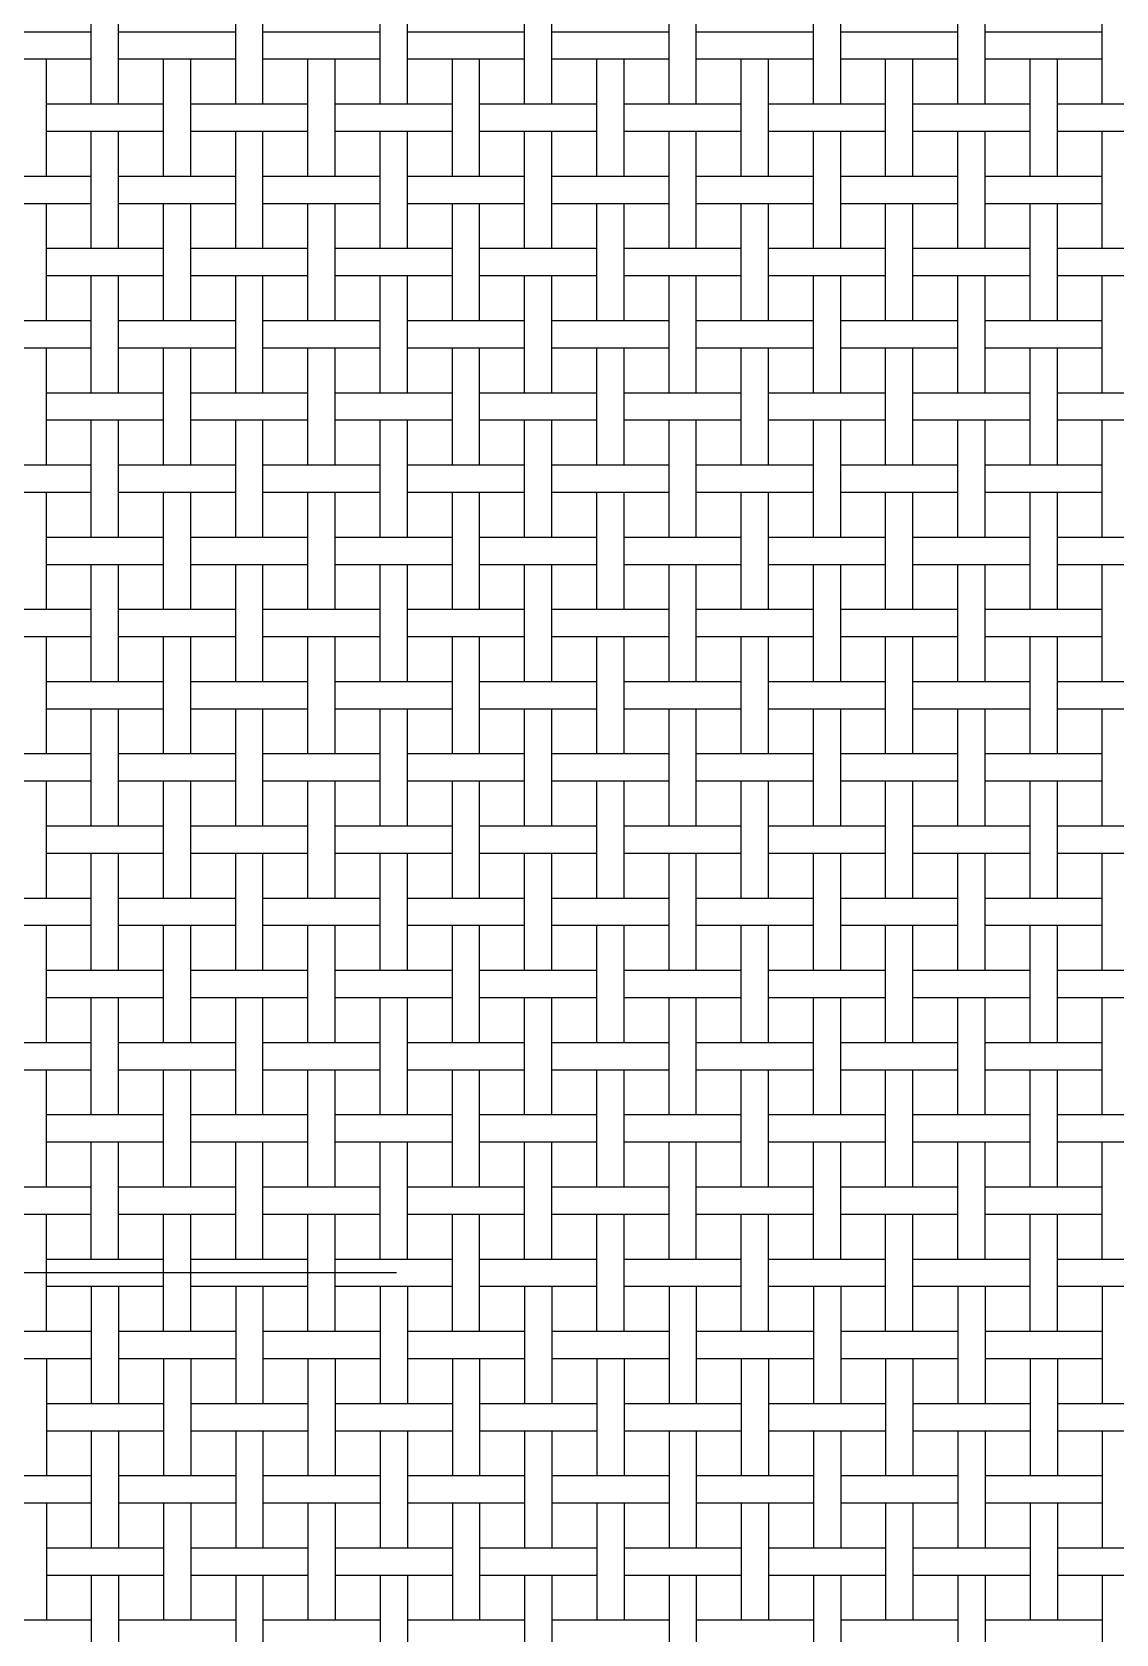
# Model space of a CAD drawing. Extents: x 0.5 to 85.8, y 0 to 73.
# Drawn here: x 21.22 to 25.99, y 44.44 to 51.48 of the extents above; entities that cross this region are included whole.
import ezdxf

# ---------------------------------------------------------------- set-up
doc = ezdxf.new("R2010")
doc.units = 0
doc.linetypes.add('CENTER', pattern=[50.8, 31.75, -6.35, 6.35, -6.35])
doc.layers.get('0').update_dxf_attribs({"linetype": 'CONTINUOUS'})
doc.layers.add('CENTER', color=1, linetype='CENTER')

msp = doc.modelspace()

# ---------------------------------------------------------------- linework, layer by layer
at = {"color": 7, "linetype": 'CONTINUOUS'}
for p, q in [((21.4822, 51.1653), (21.4822, 51.6803)), ((21.6022, 51.1653), (21.6022, 51.6803)), ((22.1172, 51.1653), (22.1172, 51.6803)), ((22.2372, 51.1653), (22.2372, 51.6803)), ((22.7522, 51.1653), (22.7522, 51.6803)), ((22.8722, 51.1653), (22.8722, 51.6803)), ((23.3872, 51.1653), (23.3872, 51.6803)), ((23.5072, 51.1653), (23.5072, 51.6803)), ((24.0222, 51.1653), (24.0222, 51.6803)), ((24.1422, 51.1653), (24.1422, 51.6803)), ((24.6572, 51.1653), (24.6572, 51.6803)), ((24.7772, 51.1653), (24.7772, 51.6803)), ((25.2922, 51.1653), (25.2922, 51.6803)), ((25.4122, 51.1653), (25.4122, 51.6803)), ((25.9272, 51.1653), (25.9272, 51.6803)), ((21.4822, 51.4828), (20.9672, 51.4828)), ((22.1172, 51.4828), (21.6022, 51.4828)), ((22.7522, 51.4828), (22.2372, 51.4828)), ((23.3872, 51.4828), (22.8722, 51.4828)), ((24.0222, 51.4828), (23.5072, 51.4828)), ((24.6572, 51.4828), (24.1422, 51.4828)), ((25.2922, 51.4828), (24.7772, 51.4828)), ((25.9272, 51.4828), (25.4122, 51.4828)), ((21.4822, 51.3628), (20.9672, 51.3628)), ((21.2847, 50.8478), (21.2847, 51.3628)), ((22.1172, 51.3628), (21.6022, 51.3628)), ((21.7997, 50.8478), (21.7997, 51.3628)), ((21.9197, 50.8478), (21.9197, 51.3628)), ((22.7522, 51.3628), (22.2372, 51.3628)), ((22.4347, 50.8478), (22.4347, 51.3628)), ((22.5547, 50.8478), (22.5547, 51.3628)), ((23.3872, 51.3628), (22.8722, 51.3628)), ((23.0697, 50.8478), (23.0697, 51.3628)), ((23.1897, 50.8478), (23.1897, 51.3628)), ((24.0222, 51.3628), (23.5072, 51.3628)), ((23.7047, 50.8478), (23.7047, 51.3628)), ((23.8247, 50.8478), (23.8247, 51.3628)), ((24.6572, 51.3628), (24.1422, 51.3628)), ((24.3397, 50.8478), (24.3397, 51.3628)), ((24.4597, 50.8478), (24.4597, 51.3628)), ((25.2922, 51.3628), (24.7772, 51.3628)), ((24.9747, 50.8478), (24.9747, 51.3628)), ((25.0947, 50.8478), (25.0947, 51.3628)), ((25.9272, 51.3628), (25.4122, 51.3628)), ((25.6097, 50.8478), (25.6097, 51.3628)), ((25.7297, 50.8478), (25.7297, 51.3628)), ((21.7997, 51.1653), (21.2847, 51.1653)), ((22.4347, 51.1653), (21.9197, 51.1653)), ((23.0697, 51.1653), (22.5547, 51.1653)), ((23.7047, 51.1653), (23.1897, 51.1653)), ((24.3397, 51.1653), (23.8247, 51.1653)), ((24.9747, 51.1653), (24.4597, 51.1653)), ((25.6097, 51.1653), (25.0947, 51.1653)), ((26.2447, 51.1653), (25.7297, 51.1653)), ((21.7997, 51.0453), (21.2847, 51.0453)), ((21.4822, 50.5303), (21.4822, 51.0453)), ((21.6022, 50.5303), (21.6022, 51.0453)), ((22.4347, 51.0453), (21.9197, 51.0453)), ((22.1172, 50.5303), (22.1172, 51.0453)), ((22.2372, 50.5303), (22.2372, 51.0453)), ((23.0697, 51.0453), (22.5547, 51.0453)), ((22.7522, 50.5303), (22.7522, 51.0453)), ((22.8722, 50.5303), (22.8722, 51.0453)), ((23.7047, 51.0453), (23.1897, 51.0453)), ((23.3872, 50.5303), (23.3872, 51.0453)), ((23.5072, 50.5303), (23.5072, 51.0453)), ((24.3397, 51.0453), (23.8247, 51.0453)), ((24.0222, 50.5303), (24.0222, 51.0453)), ((24.1422, 50.5303), (24.1422, 51.0453)), ((24.9747, 51.0453), (24.4597, 51.0453)), ((24.6572, 50.5303), (24.6572, 51.0453)), ((24.7772, 50.5303), (24.7772, 51.0453)), ((25.6097, 51.0453), (25.0947, 51.0453)), ((25.2922, 50.5303), (25.2922, 51.0453)), ((25.4122, 50.5303), (25.4122, 51.0453)), ((26.2447, 51.0453), (25.7297, 51.0453)), ((25.9272, 50.5303), (25.9272, 51.0453)), ((21.4822, 50.8478), (20.9672, 50.8478)), ((22.1172, 50.8478), (21.6022, 50.8478)), ((22.7522, 50.8478), (22.2372, 50.8478)), ((23.3872, 50.8478), (22.8722, 50.8478)), ((24.0222, 50.8478), (23.5072, 50.8478)), ((24.6572, 50.8478), (24.1422, 50.8478)), ((25.2922, 50.8478), (24.7772, 50.8478)), ((25.9272, 50.8478), (25.4122, 50.8478)), ((21.4822, 50.7278), (20.9672, 50.7278)), ((21.2847, 50.2128), (21.2847, 50.7278)), ((22.1172, 50.7278), (21.6022, 50.7278)), ((21.7997, 50.2128), (21.7997, 50.7278)), ((21.9197, 50.2128), (21.9197, 50.7278)), ((22.7522, 50.7278), (22.2372, 50.7278)), ((22.4347, 50.2128), (22.4347, 50.7278)), ((22.5547, 50.2128), (22.5547, 50.7278)), ((23.3872, 50.7278), (22.8722, 50.7278)), ((23.0697, 50.2128), (23.0697, 50.7278)), ((23.1897, 50.2128), (23.1897, 50.7278)), ((24.0222, 50.7278), (23.5072, 50.7278)), ((23.7047, 50.2128), (23.7047, 50.7278)), ((23.8247, 50.2128), (23.8247, 50.7278)), ((24.6572, 50.7278), (24.1422, 50.7278)), ((24.3397, 50.2128), (24.3397, 50.7278)), ((24.4597, 50.2128), (24.4597, 50.7278)), ((25.2922, 50.7278), (24.7772, 50.7278)), ((24.9747, 50.2128), (24.9747, 50.7278)), ((25.0947, 50.2128), (25.0947, 50.7278)), ((25.9272, 50.7278), (25.4122, 50.7278)), ((25.6097, 50.2128), (25.6097, 50.7278)), ((25.7297, 50.2128), (25.7297, 50.7278)), ((21.7997, 50.5303), (21.2847, 50.5303)), ((22.4347, 50.5303), (21.9197, 50.5303)), ((23.0697, 50.5303), (22.5547, 50.5303)), ((23.7047, 50.5303), (23.1897, 50.5303)), ((24.3397, 50.5303), (23.8247, 50.5303)), ((24.9747, 50.5303), (24.4597, 50.5303)), ((25.6097, 50.5303), (25.0947, 50.5303)), ((26.2447, 50.5303), (25.7297, 50.5303)), ((21.7997, 50.4103), (21.2847, 50.4103)), ((21.4822, 49.8953), (21.4822, 50.4103)), ((21.6022, 49.8953), (21.6022, 50.4103)), ((22.4347, 50.4103), (21.9197, 50.4103)), ((22.1172, 49.8953), (22.1172, 50.4103)), ((22.2372, 49.8953), (22.2372, 50.4103)), ((23.0697, 50.4103), (22.5547, 50.4103)), ((22.7522, 49.8953), (22.7522, 50.4103)), ((22.8722, 49.8953), (22.8722, 50.4103)), ((23.7047, 50.4103), (23.1897, 50.4103)), ((23.3872, 49.8953), (23.3872, 50.4103)), ((23.5072, 49.8953), (23.5072, 50.4103)), ((24.3397, 50.4103), (23.8247, 50.4103)), ((24.0222, 49.8953), (24.0222, 50.4103)), ((24.1422, 49.8953), (24.1422, 50.4103)), ((24.9747, 50.4103), (24.4597, 50.4103)), ((24.6572, 49.8953), (24.6572, 50.4103)), ((24.7772, 49.8953), (24.7772, 50.4103)), ((25.6097, 50.4103), (25.0947, 50.4103)), ((25.2922, 49.8953), (25.2922, 50.4103)), ((25.4122, 49.8953), (25.4122, 50.4103)), ((26.2447, 50.4103), (25.7297, 50.4103)), ((25.9272, 49.8953), (25.9272, 50.4103)), ((21.4822, 50.2128), (20.9672, 50.2128)), ((22.1172, 50.2128), (21.6022, 50.2128)), ((22.7522, 50.2128), (22.2372, 50.2128)), ((23.3872, 50.2128), (22.8722, 50.2128)), ((24.0222, 50.2128), (23.5072, 50.2128)), ((24.6572, 50.2128), (24.1422, 50.2128)), ((25.2922, 50.2128), (24.7772, 50.2128)), ((25.9272, 50.2128), (25.4122, 50.2128)), ((21.4822, 50.0928), (20.9672, 50.0928)), ((21.2847, 49.5778), (21.2847, 50.0928)), ((22.1172, 50.0928), (21.6022, 50.0928)), ((21.7997, 49.5778), (21.7997, 50.0928)), ((21.9197, 49.5778), (21.9197, 50.0928)), ((22.7522, 50.0928), (22.2372, 50.0928)), ((22.4347, 49.5778), (22.4347, 50.0928)), ((22.5547, 49.5778), (22.5547, 50.0928)), ((23.3872, 50.0928), (22.8722, 50.0928)), ((23.0697, 49.5778), (23.0697, 50.0928)), ((23.1897, 49.5778), (23.1897, 50.0928)), ((24.0222, 50.0928), (23.5072, 50.0928)), ((23.7047, 49.5778), (23.7047, 50.0928)), ((23.8247, 49.5778), (23.8247, 50.0928)), ((24.6572, 50.0928), (24.1422, 50.0928)), ((24.3397, 49.5778), (24.3397, 50.0928)), ((24.4597, 49.5778), (24.4597, 50.0928)), ((25.2922, 50.0928), (24.7772, 50.0928)), ((24.9747, 49.5778), (24.9747, 50.0928)), ((25.0947, 49.5778), (25.0947, 50.0928)), ((25.9272, 50.0928), (25.4122, 50.0928)), ((25.6097, 49.5778), (25.6097, 50.0928)), ((25.7297, 49.5778), (25.7297, 50.0928)), ((21.7997, 49.8953), (21.2847, 49.8953)), ((22.4347, 49.8953), (21.9197, 49.8953)), ((23.0697, 49.8953), (22.5547, 49.8953)), ((23.7047, 49.8953), (23.1897, 49.8953)), ((24.3397, 49.8953), (23.8247, 49.8953)), ((24.9747, 49.8953), (24.4597, 49.8953)), ((25.6097, 49.8953), (25.0947, 49.8953)), ((26.2447, 49.8953), (25.7297, 49.8953)), ((21.7997, 49.7753), (21.2847, 49.7753)), ((21.4822, 49.2603), (21.4822, 49.7753)), ((21.6022, 49.2603), (21.6022, 49.7753)), ((22.4347, 49.7753), (21.9197, 49.7753)), ((22.1172, 49.2603), (22.1172, 49.7753)), ((22.2372, 49.2603), (22.2372, 49.7753)), ((23.0697, 49.7753), (22.5547, 49.7753)), ((22.7522, 49.2603), (22.7522, 49.7753)), ((22.8722, 49.2603), (22.8722, 49.7753)), ((23.7047, 49.7753), (23.1897, 49.7753)), ((23.3872, 49.2603), (23.3872, 49.7753)), ((23.5072, 49.2603), (23.5072, 49.7753)), ((24.3397, 49.7753), (23.8247, 49.7753)), ((24.0222, 49.2603), (24.0222, 49.7753)), ((24.1422, 49.2603), (24.1422, 49.7753)), ((24.9747, 49.7753), (24.4597, 49.7753)), ((24.6572, 49.2603), (24.6572, 49.7753)), ((24.7772, 49.2603), (24.7772, 49.7753)), ((25.6097, 49.7753), (25.0947, 49.7753)), ((25.2922, 49.2603), (25.2922, 49.7753)), ((25.4122, 49.2603), (25.4122, 49.7753)), ((26.2447, 49.7753), (25.7297, 49.7753)), ((25.9272, 49.2603), (25.9272, 49.7753)), ((21.4822, 49.5778), (20.9672, 49.5778)), ((22.1172, 49.5778), (21.6022, 49.5778)), ((22.7522, 49.5778), (22.2372, 49.5778)), ((23.3872, 49.5778), (22.8722, 49.5778)), ((24.0222, 49.5778), (23.5072, 49.5778)), ((24.6572, 49.5778), (24.1422, 49.5778)), ((25.2922, 49.5778), (24.7772, 49.5778)), ((25.9272, 49.5778), (25.4122, 49.5778)), ((21.4822, 49.4578), (20.9672, 49.4578)), ((21.2847, 48.9428), (21.2847, 49.4578)), ((22.1172, 49.4578), (21.6022, 49.4578)), ((21.7997, 48.9428), (21.7997, 49.4578)), ((21.9197, 48.9428), (21.9197, 49.4578)), ((22.7522, 49.4578), (22.2372, 49.4578)), ((22.4347, 48.9428), (22.4347, 49.4578)), ((22.5547, 48.9428), (22.5547, 49.4578)), ((23.3872, 49.4578), (22.8722, 49.4578)), ((23.0697, 48.9428), (23.0697, 49.4578)), ((23.1897, 48.9428), (23.1897, 49.4578)), ((24.0222, 49.4578), (23.5072, 49.4578)), ((23.7047, 48.9428), (23.7047, 49.4578)), ((23.8247, 48.9428), (23.8247, 49.4578)), ((24.6572, 49.4578), (24.1422, 49.4578)), ((24.3397, 48.9428), (24.3397, 49.4578)), ((24.4597, 48.9428), (24.4597, 49.4578)), ((25.2922, 49.4578), (24.7772, 49.4578)), ((24.9747, 48.9428), (24.9747, 49.4578)), ((25.0947, 48.9428), (25.0947, 49.4578)), ((25.9272, 49.4578), (25.4122, 49.4578)), ((25.6097, 48.9428), (25.6097, 49.4578)), ((25.7297, 48.9428), (25.7297, 49.4578)), ((21.7997, 49.2603), (21.2847, 49.2603)), ((22.4347, 49.2603), (21.9197, 49.2603)), ((23.0697, 49.2603), (22.5547, 49.2603)), ((23.7047, 49.2603), (23.1897, 49.2603)), ((24.3397, 49.2603), (23.8247, 49.2603)), ((24.9747, 49.2603), (24.4597, 49.2603)), ((25.6097, 49.2603), (25.0947, 49.2603)), ((26.2447, 49.2603), (25.7297, 49.2603)), ((21.7997, 49.1403), (21.2847, 49.1403)), ((21.4822, 48.6253), (21.4822, 49.1403)), ((21.6022, 48.6253), (21.6022, 49.1403)), ((22.4347, 49.1403), (21.9197, 49.1403)), ((22.1172, 48.6253), (22.1172, 49.1403)), ((22.2372, 48.6253), (22.2372, 49.1403)), ((23.0697, 49.1403), (22.5547, 49.1403)), ((22.7522, 48.6253), (22.7522, 49.1403)), ((22.8722, 48.6253), (22.8722, 49.1403)), ((23.7047, 49.1403), (23.1897, 49.1403)), ((23.3872, 48.6253), (23.3872, 49.1403)), ((23.5072, 48.6253), (23.5072, 49.1403)), ((24.3397, 49.1403), (23.8247, 49.1403)), ((24.0222, 48.6253), (24.0222, 49.1403)), ((24.1422, 48.6253), (24.1422, 49.1403)), ((24.9747, 49.1403), (24.4597, 49.1403)), ((24.6572, 48.6253), (24.6572, 49.1403)), ((24.7772, 48.6253), (24.7772, 49.1403)), ((25.6097, 49.1403), (25.0947, 49.1403)), ((25.2922, 48.6253), (25.2922, 49.1403)), ((25.4122, 48.6253), (25.4122, 49.1403)), ((26.2447, 49.1403), (25.7297, 49.1403)), ((25.9272, 48.6253), (25.9272, 49.1403)), ((21.4822, 48.9428), (20.9672, 48.9428)), ((22.1172, 48.9428), (21.6022, 48.9428)), ((22.7522, 48.9428), (22.2372, 48.9428)), ((23.3872, 48.9428), (22.8722, 48.9428)), ((24.0222, 48.9428), (23.5072, 48.9428)), ((24.6572, 48.9428), (24.1422, 48.9428)), ((25.2922, 48.9428), (24.7772, 48.9428)), ((25.9272, 48.9428), (25.4122, 48.9428)), ((21.4822, 48.8228), (20.9672, 48.8228)), ((21.2847, 48.3078), (21.2847, 48.8228)), ((22.1172, 48.8228), (21.6022, 48.8228)), ((21.7997, 48.3078), (21.7997, 48.8228)), ((21.9197, 48.3078), (21.9197, 48.8228)), ((22.7522, 48.8228), (22.2372, 48.8228)), ((22.4347, 48.3078), (22.4347, 48.8228)), ((22.5547, 48.3078), (22.5547, 48.8228)), ((23.3872, 48.8228), (22.8722, 48.8228)), ((23.0697, 48.3078), (23.0697, 48.8228)), ((23.1897, 48.3078), (23.1897, 48.8228)), ((24.0222, 48.8228), (23.5072, 48.8228)), ((23.7047, 48.3078), (23.7047, 48.8228)), ((23.8247, 48.3078), (23.8247, 48.8228)), ((24.6572, 48.8228), (24.1422, 48.8228)), ((24.3397, 48.3078), (24.3397, 48.8228)), ((24.4597, 48.3078), (24.4597, 48.8228)), ((25.2922, 48.8228), (24.7772, 48.8228)), ((24.9747, 48.3078), (24.9747, 48.8228)), ((25.0947, 48.3078), (25.0947, 48.8228)), ((25.9272, 48.8228), (25.4122, 48.8228)), ((25.6097, 48.3078), (25.6097, 48.8228)), ((25.7297, 48.3078), (25.7297, 48.8228)), ((21.7997, 48.6253), (21.2847, 48.6253)), ((22.4347, 48.6253), (21.9197, 48.6253)), ((23.0697, 48.6253), (22.5547, 48.6253)), ((23.7047, 48.6253), (23.1897, 48.6253)), ((24.3397, 48.6253), (23.8247, 48.6253)), ((24.9747, 48.6253), (24.4597, 48.6253)), ((25.6097, 48.6253), (25.0947, 48.6253)), ((26.2447, 48.6253), (25.7297, 48.6253)), ((21.7997, 48.5053), (21.2847, 48.5053)), ((21.4822, 47.9903), (21.4822, 48.5053)), ((21.6022, 47.9903), (21.6022, 48.5053)), ((22.4347, 48.5053), (21.9197, 48.5053)), ((22.1172, 47.9903), (22.1172, 48.5053)), ((22.2372, 47.9903), (22.2372, 48.5053)), ((23.0697, 48.5053), (22.5547, 48.5053)), ((22.7522, 47.9903), (22.7522, 48.5053)), ((22.8722, 47.9903), (22.8722, 48.5053)), ((23.7047, 48.5053), (23.1897, 48.5053)), ((23.3872, 47.9903), (23.3872, 48.5053)), ((23.5072, 47.9903), (23.5072, 48.5053)), ((24.3397, 48.5053), (23.8247, 48.5053)), ((24.0222, 47.9903), (24.0222, 48.5053)), ((24.1422, 47.9903), (24.1422, 48.5053)), ((24.9747, 48.5053), (24.4597, 48.5053)), ((24.6572, 47.9903), (24.6572, 48.5053)), ((24.7772, 47.9903), (24.7772, 48.5053)), ((25.6097, 48.5053), (25.0947, 48.5053)), ((25.2922, 47.9903), (25.2922, 48.5053)), ((25.4122, 47.9903), (25.4122, 48.5053)), ((26.2447, 48.5053), (25.7297, 48.5053)), ((25.9272, 47.9903), (25.9272, 48.5053)), ((21.4822, 48.3078), (20.9672, 48.3078)), ((22.1172, 48.3078), (21.6022, 48.3078)), ((22.7522, 48.3078), (22.2372, 48.3078)), ((23.3872, 48.3078), (22.8722, 48.3078)), ((24.0222, 48.3078), (23.5072, 48.3078)), ((24.6572, 48.3078), (24.1422, 48.3078)), ((25.2922, 48.3078), (24.7772, 48.3078)), ((25.9272, 48.3078), (25.4122, 48.3078)), ((21.4822, 48.1878), (20.9672, 48.1878)), ((21.2847, 47.6728), (21.2847, 48.1878)), ((22.1172, 48.1878), (21.6022, 48.1878)), ((21.7997, 47.6728), (21.7997, 48.1878)), ((21.9197, 47.6728), (21.9197, 48.1878)), ((22.7522, 48.1878), (22.2372, 48.1878)), ((22.4347, 47.6728), (22.4347, 48.1878)), ((22.5547, 47.6728), (22.5547, 48.1878)), ((23.3872, 48.1878), (22.8722, 48.1878)), ((23.0697, 47.6728), (23.0697, 48.1878)), ((23.1897, 47.6728), (23.1897, 48.1878)), ((24.0222, 48.1878), (23.5072, 48.1878)), ((23.7047, 47.6728), (23.7047, 48.1878)), ((23.8247, 47.6728), (23.8247, 48.1878)), ((24.6572, 48.1878), (24.1422, 48.1878)), ((24.3397, 47.6728), (24.3397, 48.1878)), ((24.4597, 47.6728), (24.4597, 48.1878)), ((25.2922, 48.1878), (24.7772, 48.1878)), ((24.9747, 47.6728), (24.9747, 48.1878)), ((25.0947, 47.6728), (25.0947, 48.1878)), ((25.9272, 48.1878), (25.4122, 48.1878)), ((25.6097, 47.6728), (25.6097, 48.1878)), ((25.7297, 47.6728), (25.7297, 48.1878)), ((21.7997, 47.9903), (21.2847, 47.9903)), ((22.4347, 47.9903), (21.9197, 47.9903)), ((23.0697, 47.9903), (22.5547, 47.9903)), ((23.7047, 47.9903), (23.1897, 47.9903)), ((24.3397, 47.9903), (23.8247, 47.9903)), ((24.9747, 47.9903), (24.4597, 47.9903)), ((25.6097, 47.9903), (25.0947, 47.9903)), ((26.2447, 47.9903), (25.7297, 47.9903)), ((21.7997, 47.8703), (21.2847, 47.8703)), ((21.4822, 47.3553), (21.4822, 47.8703)), ((21.6022, 47.3553), (21.6022, 47.8703)), ((22.4347, 47.8703), (21.9197, 47.8703)), ((22.1172, 47.3553), (22.1172, 47.8703)), ((22.2372, 47.3553), (22.2372, 47.8703)), ((23.0697, 47.8703), (22.5547, 47.8703)), ((22.7522, 47.3553), (22.7522, 47.8703)), ((22.8722, 47.3553), (22.8722, 47.8703)), ((23.7047, 47.8703), (23.1897, 47.8703)), ((23.3872, 47.3553), (23.3872, 47.8703)), ((23.5072, 47.3553), (23.5072, 47.8703)), ((24.3397, 47.8703), (23.8247, 47.8703)), ((24.0222, 47.3553), (24.0222, 47.8703)), ((24.1422, 47.3553), (24.1422, 47.8703)), ((24.9747, 47.8703), (24.4597, 47.8703)), ((24.6572, 47.3553), (24.6572, 47.8703)), ((24.7772, 47.3553), (24.7772, 47.8703)), ((25.6097, 47.8703), (25.0947, 47.8703)), ((25.2922, 47.3553), (25.2922, 47.8703)), ((25.4122, 47.3553), (25.4122, 47.8703)), ((26.2447, 47.8703), (25.7297, 47.8703)), ((25.9272, 47.3553), (25.9272, 47.8703)), ((21.4822, 47.6728), (20.9672, 47.6728)), ((22.1172, 47.6728), (21.6022, 47.6728)), ((22.7522, 47.6728), (22.2372, 47.6728)), ((23.3872, 47.6728), (22.8722, 47.6728)), ((24.0222, 47.6728), (23.5072, 47.6728)), ((24.6572, 47.6728), (24.1422, 47.6728)), ((25.2922, 47.6728), (24.7772, 47.6728)), ((25.9272, 47.6728), (25.4122, 47.6728)), ((21.4822, 47.5528), (20.9672, 47.5528)), ((21.2847, 47.0378), (21.2847, 47.5528)), ((22.1172, 47.5528), (21.6022, 47.5528)), ((21.7997, 47.0378), (21.7997, 47.5528)), ((21.9197, 47.0378), (21.9197, 47.5528)), ((22.7522, 47.5528), (22.2372, 47.5528)), ((22.4347, 47.0378), (22.4347, 47.5528)), ((22.5547, 47.0378), (22.5547, 47.5528)), ((23.3872, 47.5528), (22.8722, 47.5528)), ((23.0697, 47.0378), (23.0697, 47.5528)), ((23.1897, 47.0378), (23.1897, 47.5528)), ((24.0222, 47.5528), (23.5072, 47.5528)), ((23.7047, 47.0378), (23.7047, 47.5528)), ((23.8247, 47.0378), (23.8247, 47.5528)), ((24.6572, 47.5528), (24.1422, 47.5528)), ((24.3397, 47.0378), (24.3397, 47.5528)), ((24.4597, 47.0378), (24.4597, 47.5528)), ((25.2922, 47.5528), (24.7772, 47.5528)), ((24.9747, 47.0378), (24.9747, 47.5528)), ((25.0947, 47.0378), (25.0947, 47.5528)), ((25.9272, 47.5528), (25.4122, 47.5528)), ((25.6097, 47.0378), (25.6097, 47.5528)), ((25.7297, 47.0378), (25.7297, 47.5528)), ((21.7997, 47.3553), (21.2847, 47.3553)), ((22.4347, 47.3553), (21.9197, 47.3553)), ((23.0697, 47.3553), (22.5547, 47.3553)), ((23.7047, 47.3553), (23.1897, 47.3553)), ((24.3397, 47.3553), (23.8247, 47.3553)), ((24.9747, 47.3553), (24.4597, 47.3553)), ((25.6097, 47.3553), (25.0947, 47.3553)), ((26.2447, 47.3553), (25.7297, 47.3553)), ((21.7997, 47.2353), (21.2847, 47.2353)), ((21.4822, 46.7203), (21.4822, 47.2353)), ((21.6022, 46.7203), (21.6022, 47.2353)), ((22.4347, 47.2353), (21.9197, 47.2353)), ((22.1172, 46.7203), (22.1172, 47.2353)), ((22.2372, 46.7203), (22.2372, 47.2353)), ((23.0697, 47.2353), (22.5547, 47.2353)), ((22.7522, 46.7203), (22.7522, 47.2353)), ((22.8722, 46.7203), (22.8722, 47.2353)), ((23.7047, 47.2353), (23.1897, 47.2353)), ((23.3872, 46.7203), (23.3872, 47.2353)), ((23.5072, 46.7203), (23.5072, 47.2353)), ((24.3397, 47.2353), (23.8247, 47.2353)), ((24.0222, 46.7203), (24.0222, 47.2353)), ((24.1422, 46.7203), (24.1422, 47.2353)), ((24.9747, 47.2353), (24.4597, 47.2353)), ((24.6572, 46.7203), (24.6572, 47.2353)), ((24.7772, 46.7203), (24.7772, 47.2353)), ((25.6097, 47.2353), (25.0947, 47.2353)), ((25.2922, 46.7203), (25.2922, 47.2353)), ((25.4122, 46.7203), (25.4122, 47.2353)), ((26.2447, 47.2353), (25.7297, 47.2353)), ((25.9272, 46.7203), (25.9272, 47.2353)), ((21.4822, 47.0378), (20.9672, 47.0378)), ((22.1172, 47.0378), (21.6022, 47.0378)), ((22.7522, 47.0378), (22.2372, 47.0378)), ((23.3872, 47.0378), (22.8722, 47.0378)), ((24.0222, 47.0378), (23.5072, 47.0378)), ((24.6572, 47.0378), (24.1422, 47.0378)), ((25.2922, 47.0378), (24.7772, 47.0378)), ((25.9272, 47.0378), (25.4122, 47.0378)), ((21.4822, 46.9178), (20.9672, 46.9178)), ((21.2847, 46.4028), (21.2847, 46.9178)), ((22.1172, 46.9178), (21.6022, 46.9178)), ((21.7997, 46.4028), (21.7997, 46.9178)), ((21.9197, 46.4028), (21.9197, 46.9178)), ((22.7522, 46.9178), (22.2372, 46.9178)), ((22.4347, 46.4028), (22.4347, 46.9178)), ((22.5547, 46.4028), (22.5547, 46.9178)), ((23.3872, 46.9178), (22.8722, 46.9178)), ((23.0697, 46.4028), (23.0697, 46.9178)), ((23.1897, 46.4028), (23.1897, 46.9178)), ((24.0222, 46.9178), (23.5072, 46.9178)), ((23.7047, 46.4028), (23.7047, 46.9178)), ((23.8247, 46.4028), (23.8247, 46.9178)), ((24.6572, 46.9178), (24.1422, 46.9178)), ((24.3397, 46.4028), (24.3397, 46.9178)), ((24.4597, 46.4028), (24.4597, 46.9178)), ((25.2922, 46.9178), (24.7772, 46.9178)), ((24.9747, 46.4028), (24.9747, 46.9178)), ((25.0947, 46.4028), (25.0947, 46.9178)), ((25.9272, 46.9178), (25.4122, 46.9178)), ((25.6097, 46.4028), (25.6097, 46.9178)), ((25.7297, 46.4028), (25.7297, 46.9178)), ((21.7997, 46.7203), (21.2847, 46.7203)), ((22.4347, 46.7203), (21.9197, 46.7203)), ((23.0697, 46.7203), (22.5547, 46.7203)), ((23.7047, 46.7203), (23.1897, 46.7203)), ((24.3397, 46.7203), (23.8247, 46.7203)), ((24.9747, 46.7203), (24.4597, 46.7203)), ((25.6097, 46.7203), (25.0947, 46.7203)), ((26.2447, 46.7203), (25.7297, 46.7203)), ((21.7997, 46.6003), (21.2847, 46.6003)), ((21.4822, 46.0853), (21.4822, 46.6003)), ((21.6022, 46.0853), (21.6022, 46.6003)), ((22.4347, 46.6003), (21.9197, 46.6003)), ((22.1172, 46.0853), (22.1172, 46.6003)), ((22.2372, 46.0853), (22.2372, 46.6003)), ((23.0697, 46.6003), (22.5547, 46.6003)), ((22.7522, 46.0853), (22.7522, 46.6003)), ((22.8722, 46.0853), (22.8722, 46.6003)), ((23.7047, 46.6003), (23.1897, 46.6003)), ((23.3872, 46.0853), (23.3872, 46.6003)), ((23.5072, 46.0853), (23.5072, 46.6003)), ((24.3397, 46.6003), (23.8247, 46.6003)), ((24.0222, 46.0853), (24.0222, 46.6003)), ((24.1422, 46.0853), (24.1422, 46.6003)), ((24.9747, 46.6003), (24.4597, 46.6003)), ((24.6572, 46.0853), (24.6572, 46.6003)), ((24.7772, 46.0853), (24.7772, 46.6003)), ((25.6097, 46.6003), (25.0947, 46.6003)), ((25.2922, 46.0853), (25.2922, 46.6003)), ((25.4122, 46.0853), (25.4122, 46.6003)), ((26.2447, 46.6003), (25.7297, 46.6003)), ((25.9272, 46.0853), (25.9272, 46.6003)), ((21.4822, 46.4028), (20.9672, 46.4028)), ((22.1172, 46.4028), (21.6022, 46.4028)), ((22.7522, 46.4028), (22.2372, 46.4028)), ((23.3872, 46.4028), (22.8722, 46.4028)), ((24.0222, 46.4028), (23.5072, 46.4028)), ((24.6572, 46.4028), (24.1422, 46.4028)), ((25.2922, 46.4028), (24.7772, 46.4028)), ((25.9272, 46.4028), (25.4122, 46.4028)), ((21.4822, 46.2828), (20.9672, 46.2828)), ((21.2847, 45.7678), (21.2847, 46.2828)), ((22.1172, 46.2828), (21.6022, 46.2828)), ((21.7997, 45.7678), (21.7997, 46.2828)), ((21.9197, 45.7678), (21.9197, 46.2828)), ((22.7522, 46.2828), (22.2372, 46.2828)), ((22.4347, 45.7678), (22.4347, 46.2828)), ((22.5547, 45.7678), (22.5547, 46.2828)), ((23.3872, 46.2828), (22.8722, 46.2828)), ((23.0697, 45.7678), (23.0697, 46.2828)), ((23.1897, 45.7678), (23.1897, 46.2828)), ((24.0222, 46.2828), (23.5072, 46.2828)), ((23.7047, 45.7678), (23.7047, 46.2828)), ((23.8247, 45.7678), (23.8247, 46.2828)), ((24.6572, 46.2828), (24.1422, 46.2828)), ((24.3397, 45.7678), (24.3397, 46.2828)), ((24.4597, 45.7678), (24.4597, 46.2828)), ((25.2922, 46.2828), (24.7772, 46.2828)), ((24.9747, 45.7678), (24.9747, 46.2828)), ((25.0947, 45.7678), (25.0947, 46.2828)), ((25.9272, 46.2828), (25.4122, 46.2828)), ((25.6097, 45.7678), (25.6097, 46.2828)), ((25.7297, 45.7678), (25.7297, 46.2828)), ((21.7997, 46.0853), (21.2847, 46.0853)), ((22.4347, 46.0853), (21.9197, 46.0853)), ((23.0697, 46.0853), (22.5547, 46.0853)), ((23.7047, 46.0853), (23.1897, 46.0853)), ((24.3397, 46.0853), (23.8247, 46.0853)), ((24.9747, 46.0853), (24.4597, 46.0853)), ((25.6097, 46.0853), (25.0947, 46.0853)), ((26.2447, 46.0853), (25.7297, 46.0853)), ((21.7997, 45.9653), (21.2847, 45.9653)), ((21.4822, 45.9653), (21.4822, 45.4503)), ((21.6022, 45.9653), (21.6022, 45.4503)), ((22.4347, 45.9653), (21.9197, 45.9653)), ((22.1172, 45.9653), (22.1172, 45.4503)), ((22.2372, 45.9653), (22.2372, 45.4503)), ((23.0697, 45.9653), (22.5547, 45.9653)), ((22.7522, 45.9653), (22.7522, 45.4503)), ((22.8722, 45.9653), (22.8722, 45.4503)), ((23.7047, 45.9653), (23.1897, 45.9653)), ((23.3872, 45.9653), (23.3872, 45.4503)), ((23.5072, 45.9653), (23.5072, 45.4503)), ((24.3397, 45.9653), (23.8247, 45.9653)), ((24.0222, 45.9653), (24.0222, 45.4503)), ((24.1422, 45.9653), (24.1422, 45.4503)), ((24.9747, 45.9653), (24.4597, 45.9653)), ((24.6572, 45.9653), (24.6572, 45.4503)), ((24.7772, 45.9653), (24.7772, 45.4503)), ((25.6097, 45.9653), (25.0947, 45.9653)), ((25.2922, 45.9653), (25.2922, 45.4503)), ((25.4122, 45.9653), (25.4122, 45.4503)), ((26.2447, 45.9653), (25.7297, 45.9653)), ((25.9272, 45.9653), (25.9272, 45.4503)), ((21.4822, 45.7678), (20.9672, 45.7678)), ((22.1172, 45.7678), (21.6022, 45.7678)), ((22.7522, 45.7678), (22.2372, 45.7678)), ((23.3872, 45.7678), (22.8722, 45.7678)), ((24.0222, 45.7678), (23.5072, 45.7678)), ((24.6572, 45.7678), (24.1422, 45.7678)), ((25.2922, 45.7678), (24.7772, 45.7678)), ((25.9272, 45.7678), (25.4122, 45.7678)), ((21.4822, 45.6478), (20.9672, 45.6478)), ((21.2847, 45.6478), (21.2847, 45.1328)), ((22.1172, 45.6478), (21.6022, 45.6478)), ((21.7997, 45.6478), (21.7997, 45.1328)), ((21.9197, 45.6478), (21.9197, 45.1328)), ((22.7522, 45.6478), (22.2372, 45.6478)), ((22.4347, 45.6478), (22.4347, 45.1328)), ((22.5547, 45.6478), (22.5547, 45.1328)), ((23.3872, 45.6478), (22.8722, 45.6478)), ((23.0697, 45.6478), (23.0697, 45.1328)), ((23.1897, 45.6478), (23.1897, 45.1328)), ((24.0222, 45.6478), (23.5072, 45.6478)), ((23.7047, 45.6478), (23.7047, 45.1328)), ((23.8247, 45.6478), (23.8247, 45.1328)), ((24.6572, 45.6478), (24.1422, 45.6478)), ((24.3397, 45.6478), (24.3397, 45.1328)), ((24.4597, 45.6478), (24.4597, 45.1328)), ((25.2922, 45.6478), (24.7772, 45.6478)), ((24.9747, 45.6478), (24.9747, 45.1328)), ((25.0947, 45.6478), (25.0947, 45.1328)), ((25.9272, 45.6478), (25.4122, 45.6478)), ((25.6097, 45.6478), (25.6097, 45.1328)), ((25.7297, 45.6478), (25.7297, 45.1328)), ((21.7997, 45.4503), (21.2847, 45.4503)), ((22.4347, 45.4503), (21.9197, 45.4503)), ((23.0697, 45.4503), (22.5547, 45.4503)), ((23.7047, 45.4503), (23.1897, 45.4503)), ((24.3397, 45.4503), (23.8247, 45.4503)), ((24.9747, 45.4503), (24.4597, 45.4503)), ((25.6097, 45.4503), (25.0947, 45.4503)), ((26.2447, 45.4503), (25.7297, 45.4503)), ((21.7997, 45.3303), (21.2847, 45.3303)), ((21.4822, 45.3303), (21.4822, 44.8153)), ((21.6022, 45.3303), (21.6022, 44.8153)), ((22.4347, 45.3303), (21.9197, 45.3303)), ((22.1172, 45.3303), (22.1172, 44.8153)), ((22.2372, 45.3303), (22.2372, 44.8153)), ((23.0697, 45.3303), (22.5547, 45.3303)), ((22.7522, 45.3303), (22.7522, 44.8153)), ((22.8722, 45.3303), (22.8722, 44.8153)), ((23.7047, 45.3303), (23.1897, 45.3303)), ((23.3872, 45.3303), (23.3872, 44.8153)), ((23.5072, 45.3303), (23.5072, 44.8153)), ((24.3397, 45.3303), (23.8247, 45.3303)), ((24.0222, 45.3303), (24.0222, 44.8153)), ((24.1422, 45.3303), (24.1422, 44.8153)), ((24.9747, 45.3303), (24.4597, 45.3303)), ((24.6572, 45.3303), (24.6572, 44.8153)), ((24.7772, 45.3303), (24.7772, 44.8153)), ((25.6097, 45.3303), (25.0947, 45.3303)), ((25.2922, 45.3303), (25.2922, 44.8153)), ((25.4122, 45.3303), (25.4122, 44.8153)), ((26.2447, 45.3303), (25.7297, 45.3303)), ((25.9272, 45.3303), (25.9272, 44.8153)), ((21.4822, 45.1328), (20.9672, 45.1328)), ((22.1172, 45.1328), (21.6022, 45.1328)), ((22.7522, 45.1328), (22.2372, 45.1328)), ((23.3872, 45.1328), (22.8722, 45.1328)), ((24.0222, 45.1328), (23.5072, 45.1328)), ((24.6572, 45.1328), (24.1422, 45.1328)), ((25.2922, 45.1328), (24.7772, 45.1328)), ((25.9272, 45.1328), (25.4122, 45.1328)), ((21.4822, 45.0128), (20.9672, 45.0128)), ((21.2847, 45.0128), (21.2847, 44.4978)), ((22.1172, 45.0128), (21.6022, 45.0128)), ((21.7997, 45.0128), (21.7997, 44.4978)), ((21.9197, 45.0128), (21.9197, 44.4978)), ((22.7522, 45.0128), (22.2372, 45.0128)), ((22.4347, 45.0128), (22.4347, 44.4978)), ((22.5547, 45.0128), (22.5547, 44.4978)), ((23.3872, 45.0128), (22.8722, 45.0128)), ((23.0697, 45.0128), (23.0697, 44.4978)), ((23.1897, 45.0128), (23.1897, 44.4978)), ((24.0222, 45.0128), (23.5072, 45.0128)), ((23.7047, 45.0128), (23.7047, 44.4978)), ((23.8247, 45.0128), (23.8247, 44.4978)), ((24.6572, 45.0128), (24.1422, 45.0128)), ((24.3397, 45.0128), (24.3397, 44.4978)), ((24.4597, 45.0128), (24.4597, 44.4978)), ((25.2922, 45.0128), (24.7772, 45.0128)), ((24.9747, 45.0128), (24.9747, 44.4978)), ((25.0947, 45.0128), (25.0947, 44.4978)), ((25.9272, 45.0128), (25.4122, 45.0128)), ((25.6097, 45.0128), (25.6097, 44.4978)), ((25.7297, 45.0128), (25.7297, 44.4978)), ((21.7997, 44.8153), (21.2847, 44.8153)), ((22.4347, 44.8153), (21.9197, 44.8153)), ((23.0697, 44.8153), (22.5547, 44.8153)), ((23.7047, 44.8153), (23.1897, 44.8153)), ((24.3397, 44.8153), (23.8247, 44.8153)), ((24.9747, 44.8153), (24.4597, 44.8153)), ((25.6097, 44.8153), (25.0947, 44.8153)), ((26.2447, 44.8153), (25.7297, 44.8153)), ((21.7997, 44.6953), (21.2847, 44.6953)), ((21.4822, 44.6953), (21.4822, 44.1803)), ((21.6022, 44.6953), (21.6022, 44.1803)), ((22.4347, 44.6953), (21.9197, 44.6953)), ((22.1172, 44.6953), (22.1172, 44.1803)), ((22.2372, 44.6953), (22.2372, 44.1803)), ((23.0697, 44.6953), (22.5547, 44.6953)), ((22.7522, 44.6953), (22.7522, 44.1803)), ((22.8722, 44.6953), (22.8722, 44.1803)), ((23.7047, 44.6953), (23.1897, 44.6953)), ((23.3872, 44.6953), (23.3872, 44.1803)), ((23.5072, 44.6953), (23.5072, 44.1803)), ((24.3397, 44.6953), (23.8247, 44.6953)), ((24.0222, 44.6953), (24.0222, 44.1803)), ((24.1422, 44.6953), (24.1422, 44.1803)), ((24.9747, 44.6953), (24.4597, 44.6953)), ((24.6572, 44.6953), (24.6572, 44.1803)), ((24.7772, 44.6953), (24.7772, 44.1803)), ((25.6097, 44.6953), (25.0947, 44.6953)), ((25.2922, 44.6953), (25.2922, 44.1803)), ((25.4122, 44.6953), (25.4122, 44.1803)), ((26.2447, 44.6953), (25.7297, 44.6953)), ((25.9272, 44.6953), (25.9272, 44.1803)), ((21.4822, 44.4978), (20.9672, 44.4978)), ((22.1172, 44.4978), (21.6022, 44.4978)), ((22.7522, 44.4978), (22.2372, 44.4978)), ((23.3872, 44.4978), (22.8722, 44.4978)), ((24.0222, 44.4978), (23.5072, 44.4978)), ((24.6572, 44.4978), (24.1422, 44.4978)), ((25.2922, 44.4978), (24.7772, 44.4978)), ((25.9272, 44.4978), (25.4122, 44.4978))]:
    msp.add_line(p, q, dxfattribs=at)
for radius in [25, 15]:
    msp.add_circle((33.9247, 46.0253), radius, dxfattribs=at)
at = {"layer": 'CENTER', "color": 1, "linetype": 'CENTER'}
msp.add_line((60.9247, 46.0253), (6.9247, 46.0253), dxfattribs=at)

doc.saveas('drawing.dxf')
